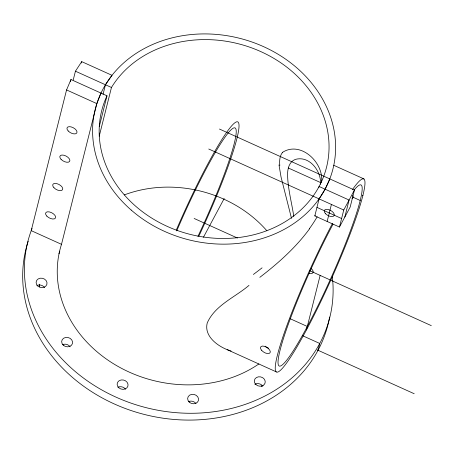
<?xml version="1.0" encoding="UTF-8"?>
<svg xmlns="http://www.w3.org/2000/svg" width="454" height="454" viewBox="0 0 454 454"><rect width="100%" height="100%" fill="white"/><g stroke="black" fill="none" stroke-linecap="round" stroke-linejoin="round"><path stroke-width="0.68" d="M321.511 182.457C324.321 163.06 300.928 140.456 282.484 152.374M320.581 184.233C321.409 171.175 309.56 155.427 295.395 159.394C289.187 161.55 287.473 168.899 287.586 174.762C287.836 188.841 291.735 202.535 293.783 216.388M103.041 94.375L105.453 84.762L111.996 75.319L81.72 61.636L75.432 71.199L111.457 87.48A115.923 98.308 14.1 0 1 308.192 88.428A115.923 98.308 14.1 0 1 227.88 238.384A115.923 98.308 14.1 0 1 107.002 95.8L70.972 79.518L66.562 89.932L31.218 230.649A155.665 132.012 14.1 0 0 163.69 411.222A155.665 132.012 14.1 0 0 332.3 276.429M70.466 81.55L70.972 79.518M73.219 79.989L75.432 71.199M81.374 63.01L81.72 61.636M258.882 363.943A122.546 103.926 14.1 0 1 114.397 364.301A122.546 103.926 14.1 0 1 61.5 244.331L96.844 103.614L100.998 93.087M99.244 126.677L107.002 95.8M99.222 136.194L111.457 87.48M318.833 187.519L319.094 186.481L349.092 200.032L344.819 217.057M219.452 129.044L354.443 190.044L350.165 207.069L339.467 227.045L314.821 215.905L319.094 198.88L325.092 189.187L329.791 178.91M327.147 221.473L331.42 204.453M306.456 329.876L320.138 275.402M339.467 227.045L343.746 210.02L354.443 190.044M318.038 350.272L319.747 343.462L302.512 335.676M31.525 229.815L31.218 230.649L61.5 244.331M31.632 229.537L32.052 228.436M203.454 237.243L224.191 198.523M314.821 215.905L315.229 215.321M309.514 228.85C295.758 247.617 278.223 263.235 259.83 277.332M249.002 285.384C235.024 297.313 215.014 305.224 207.245 322.936C203.903 335.648 216.7 345.477 227.159 349.648L276.282 371.866M231.075 351.05L227.159 349.648M333.781 165.301L363.995 178.944M362.491 195.305L362.928 195.504M288.341 168.003L320.694 182.621M360.255 200.498L353.257 197.337A5.516 2.889 24.4 0 1 351.958 198.432M208.755 149.02L343.746 210.02M66.562 89.932L96.844 103.614M316.96 207.393L341.607 218.533M194.147 218.47L237.442 238.032M309.815 270.737L431.3 325.637M290.134 318.708L307.313 326.471M317.267 349.926L414.196 393.726M291.519 218.408L281.049 177.037L279 164.921M352.349 189.744A105.986 11.679 -65.7 0 1 338.502 262.656A105.986 11.679 -65.7 0 1 275.328 369.811A105.986 11.679 -65.7 0 1 332.532 223.351M354.148 189.993A99.358 10.947 -65.7 0 1 333.281 272.82A99.358 10.947 -65.7 0 1 278.024 362.406A99.358 10.947 -65.7 0 1 332.969 224.338M124.328 194.902A115.923 98.308 14.1 0 1 266.844 230.723M279.8 165.557A45.695 18.841 56.6 0 1 282.541 152.453M352.531 195.396A5.516 2.82 31.9 0 1 353.138 197.286M329.621 317.068A155.665 132.012 14.1 0 1 144.832 414.576A155.665 132.012 14.1 0 1 28.193 241.261M254.864 384.26A5.522 4.682 14.1 0 1 262.781 386.195M188.626 401.591A5.522 4.682 14.1 0 1 195.98 403.561M117.887 387.273A5.522 4.682 14.1 0 1 125.486 389.18M62.521 344.705A5.522 4.682 14.1 0 1 70.115 346.805M36.848 285.538A5.522 4.682 14.1 0 1 44.571 287.603M268.632 348.212A5.516 2.82 31.9 0 1 265.176 346.192M262.072 267.849A137.806 23.069 -39.8 0 1 253.389 274.46M317.159 216.796A81.226 37.988 -43.1 0 1 309.305 228.833M58.986 253.769A122.546 103.926 14.1 0 1 59.786 251.141M311.16 268.575A5.522 2.86 28.2 0 1 313.033 272.531A5.522 2.86 28.2 0 1 308.868 273.342M176.47 229.628A105.986 11.679 -65.7 0 1 237.618 121.825A105.986 11.679 -65.7 0 1 198.897 236.063M176.748 230.853A99.358 10.947 -65.7 0 1 234.871 127.858A99.358 10.947 -65.7 0 1 197.95 236.347M263.099 385.338A139.106 117.966 14.1 0 1 261.311 386.428M39.555 286.843A139.106 117.966 14.1 0 1 39.345 284.221M131.189 210.054A122.546 103.926 14.1 0 0 332.498 170.642A122.546 103.926 14.1 0 0 178.626 36.405A122.546 103.926 14.1 0 0 131.189 210.054M255.92 384.572A5.522 4.682 14.1 0 0 265.074 383.062A5.522 4.682 14.1 0 0 258.366 376.837A5.522 4.682 14.1 0 0 255.92 384.572M189.204 402.074A5.522 4.682 14.1 0 0 198.387 400.661A5.522 4.682 14.1 0 0 191.758 394.367A5.522 4.682 14.1 0 0 189.204 402.074M118.823 387.784A5.522 4.682 14.1 0 0 127.92 386.082A5.522 4.682 14.1 0 0 121.048 379.987A5.522 4.682 14.1 0 0 118.823 387.784M63.259 345.176A5.522 4.682 14.1 0 0 72.413 343.672A5.522 4.682 14.1 0 0 65.705 337.447A5.522 4.682 14.1 0 0 63.259 345.176M37.654 285.912A5.522 4.682 14.1 0 0 46.836 284.505A5.522 4.682 14.1 0 0 40.207 278.211A5.522 4.682 14.1 0 0 37.654 285.912M46.819 216.093A5.522 2.86 28.2 0 0 55.394 218.141A5.522 2.86 28.2 0 0 49.605 211.973A5.522 2.86 28.2 0 0 46.819 216.093M53.941 187.723A5.522 2.86 28.2 0 0 62.516 189.766A5.522 2.86 28.2 0 0 56.733 183.603A5.522 2.86 28.2 0 0 53.941 187.723M61.069 159.348A5.522 2.86 28.2 0 0 69.644 161.397A5.522 2.86 28.2 0 0 63.861 155.228A5.522 2.86 28.2 0 0 61.069 159.348M68.196 130.979A5.522 2.86 28.2 0 0 76.771 133.028A5.522 2.86 28.2 0 0 70.983 126.859A5.522 2.86 28.2 0 0 68.196 130.979M261.691 350.397A5.516 2.826 31.7 0 0 270.051 352.764A5.516 2.826 31.7 0 0 264.398 346.317A5.516 2.826 31.7 0 0 261.691 350.397M325.631 213.794A5.522 2.86 28.2 0 0 334.127 215.605A5.522 2.86 28.2 0 0 328.083 209.487A5.522 2.86 28.2 0 0 325.631 213.794"/></g></svg>
